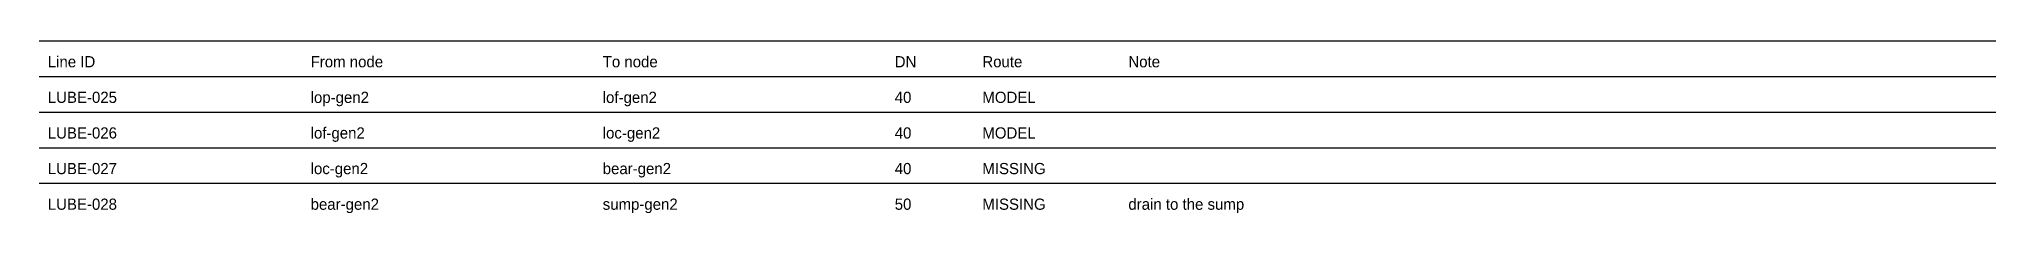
# Model space of a CAD drawing. Header units: millimetres. Extents: x 0 to 402, y -25 to 249.
# Drawn here: x 18 to 402, y 215.1 to 249 of the extents above; entities outside this region: 3.
import ezdxf

# ---------------------------------------------------------------- set-up
doc = ezdxf.new("R2010")
doc.units = ezdxf.units.MM
doc.layers.add('ANNOTATION', color=7, linetype='Continuous')
doc.layers.add('GEOMETRY', color=7, linetype='Continuous')

msp = doc.modelspace()

# ---------------------------------------------------------------- linework, layer by layer
at = {"layer": 'GEOMETRY'}
for p, q in [((18, 249), (402, 249)), ((18, 242), (402, 242)), ((18, 235), (402, 235)), ((18, 228), (402, 228)), ((18, 221), (402, 221))]:
    msp.add_line(p, q, dxfattribs=at)

# ---------------------------------------------------------------- texts
at = {"layer": 'ANNOTATION'}
for s, height, p in [('Line ID', 2.2, (19.7, 243.8)), ('From node', 2.2, (71.28, 243.8)), ('To node', 2.2, (128.6, 243.8)), ('DN', 2.2, (185.91, 243.8)), ('Route', 2.2, (203.1, 243.8)), ('Note', 2.2, (231.76, 243.8)), ('LUBE-025', 2.2, (19.7, 236.8)), ('lop-gen2', 2.2, (71.28, 236.8)), ('lof-gen2', 2.2, (128.6, 236.8)), ('40', 2.2, (185.91, 236.8)), ('MODEL', 2.2, (203.1, 236.8)), ('LUBE-026', 2.2, (19.7, 229.8)), ('lof-gen2', 2.2, (71.28, 229.8)), ('loc-gen2', 2.2, (128.6, 229.8)), ('40', 2.2, (185.91, 229.8)), ('MODEL', 2.2, (203.1, 229.8)), ('LUBE-027', 2.2, (19.7, 222.8)), ('loc-gen2', 2.2, (71.28, 222.8)), ('bear-gen2', 2.2, (128.6, 222.8)), ('40', 2.2, (185.91, 222.8)), ('MISSING', 2.2, (203.1, 222.8)), ('LUBE-028', 2.2, (19.7, 215.8)), ('bear-gen2', 2.2, (71.28, 215.8)), ('sump-gen2', 2.2, (128.6, 215.8)), ('50', 2.2, (185.91, 215.8)), ('MISSING', 2.2, (203.1, 215.8)), ('drain to the sump', 2.2, (231.76, 215.8)), ('JS127-PID-02-L2 | Lubricating oil - line connection schedule', 3, (0, -12)), ('FOR DESIGN REVIEW - CONSTRUCTION NOT APPROVED', 2.1, (0, -18)), ('CAD units mm. X forward from transom; Y port; Z above baseline.', 1.8, (0, -24))]:
    msp.add_text(s, height=height, dxfattribs=at).set_placement(p)

doc.saveas('drawing.dxf')
